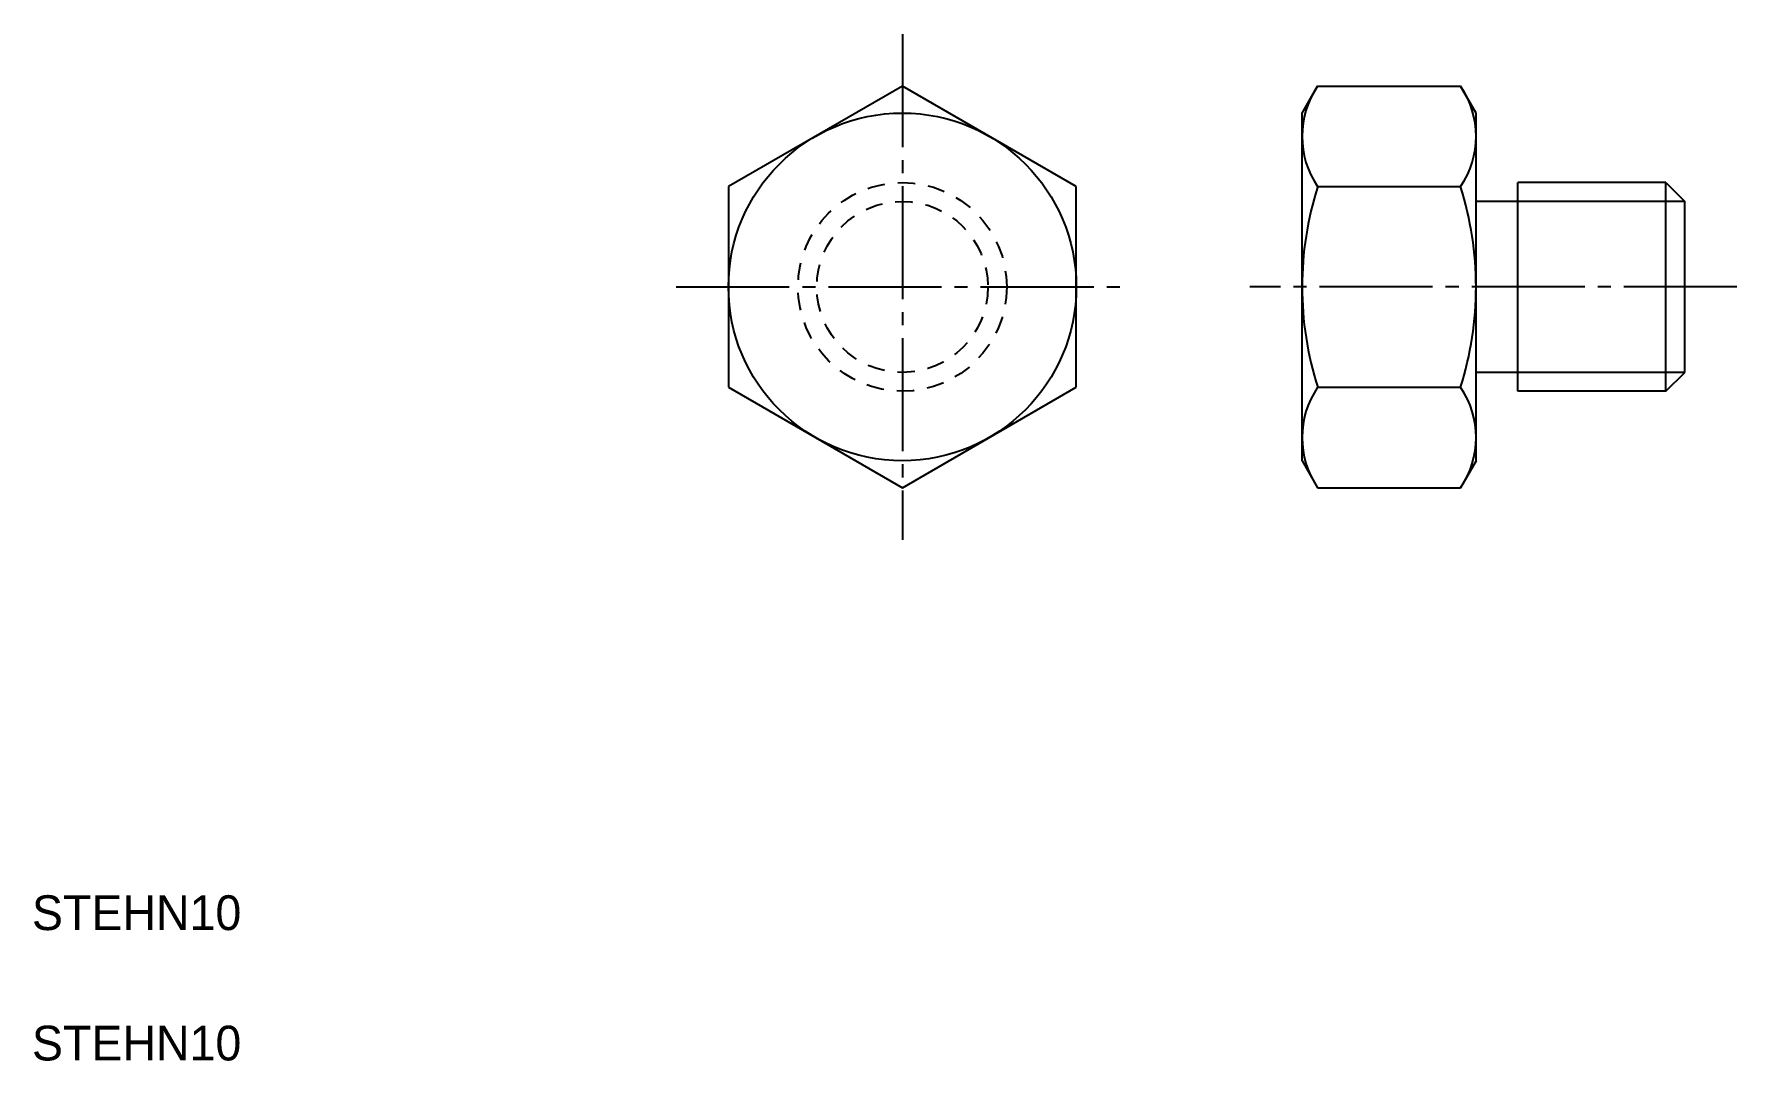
# Model space of a CAD drawing. Extents: x 2.6 to 51.5, y 2.5 to 32.
import ezdxf

# ---------------------------------------------------------------- set-up
doc = ezdxf.new("R2010")
doc.units = 0
doc.header["$LTSCALE"] = 0.25
doc.linetypes.add('CENTER', pattern=[17.5, 13, -1.5, 1.5, -1.5])
doc.linetypes.add('DASHED', pattern=[3.5, 2, -1.5])
doc.layers.get('0').update_dxf_attribs({"linetype": 'CONTINUOUS'})
doc.layers.add('CENTER', color=1, linetype='CENTER')

msp = doc.modelspace()

# ---------------------------------------------------------------- linework, layer by layer
at = {"color": 7, "linetype": 'CONTINUOUS'}
for p, q in [((27.523, 30.52), (22.523, 27.634)), ((32.523, 27.634), (27.523, 30.52)), ((39.462, 30.52), (43.569, 30.52)), ((39.016, 19.747), (39.016, 29.747)), ((44.016, 19.747), (44.016, 29.747)), ((22.523, 27.634), (22.523, 21.86)), ((32.523, 21.86), (32.523, 27.634)), ((39.462, 27.634), (43.569, 27.634)), ((45.216, 21.747), (45.216, 27.747)), ((49.474, 27.747), (45.216, 27.747)), ((49.474, 21.747), (49.474, 27.747)), ((49.474, 27.747), (50.016, 27.205)), ((45.216, 27.205), (44.016, 27.205)), ((50.016, 22.288), (50.016, 27.205)), ((45.216, 22.288), (44.016, 22.288)), ((49.474, 21.747), (50.016, 22.288)), ((22.523, 21.86), (27.523, 18.973)), ((27.523, 18.973), (32.523, 21.86)), ((39.462, 21.86), (43.569, 21.86)), ((49.474, 21.747), (45.216, 21.747)), ((39.016, 19.747), (39.462, 18.973)), ((44.016, 19.747), (43.569, 18.973)), ((39.462, 18.973), (43.569, 18.973))]:
    msp.add_line(p, q, dxfattribs=at)
for p, q in [((39.016, 29.747), (39.462, 30.52)), ((44.016, 29.747), (43.569, 30.52)), ((23.773, 21.138), (23.773, 21.138)), ((25.023, 20.417), (25.023, 20.417))]:
    msp.add_line(p, q)
at = {"color": 3, "linetype": 'CONTINUOUS'}
for p, q in [((50.016, 27.205), (45.216, 27.205)), ((50.016, 22.288), (45.216, 22.288))]:
    msp.add_line(p, q, dxfattribs=at)
at = {"color": 7, "linetype": 'CONTINUOUS'}
msp.add_circle((27.523, 24.747), 5, dxfattribs=at)
at = {"color": 3, "linetype": 'DASHED'}
for radius in [3, 2.458]:
    msp.add_circle((27.523, 24.747), radius, dxfattribs=at)
for centre, radius, start, end in [((41.571, 29.077), 2.556, 145.6157, 214.3843), ((41.46, 29.077), 2.556, 325.6157, 34.3843), ((48.569, 24.747), 9.553, 162.412, 197.588), ((34.462, 24.747), 9.553, 342.412, 17.588), ((41.571, 20.417), 2.556, 145.6157, 214.3843), ((41.46, 20.417), 2.556, 325.6157, 34.3843)]:
    msp.add_arc(centre, radius, start, end)
at = {"layer": 'CENTER', "color": 1, "linetype": 'CENTER'}
for p, q in [((27.523, 32.02), (27.523, 17.473)), ((21.023, 24.747), (34.023, 24.747)), ((51.516, 24.747), (37.516, 24.747))]:
    msp.add_line(p, q, dxfattribs=at)

# ---------------------------------------------------------------- texts
for p in [(2.5, 6.25), (2.5, 2.5)]:
    msp.add_text('STEHN10', height=1).set_placement(p)

doc.saveas('drawing.dxf')
